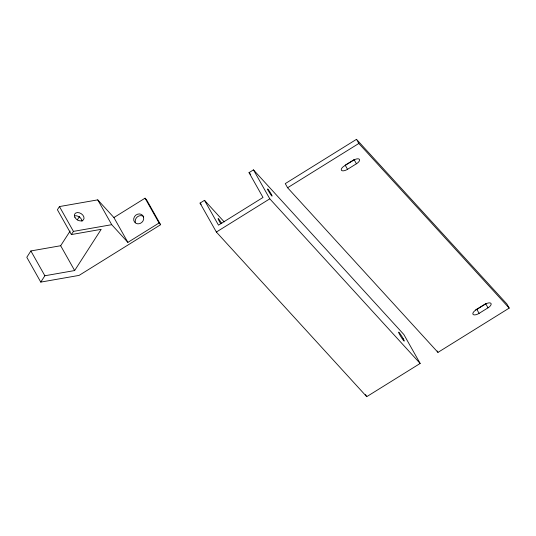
<?xml version="1.0" encoding="UTF-8"?>
<svg xmlns="http://www.w3.org/2000/svg" width="536" height="536" viewBox="0 0 536 536"><rect width="100%" height="100%" fill="white"/><g stroke="black" fill="none" stroke-linecap="round" stroke-linejoin="round"><path stroke-width="0.8" d="M70.116 231.07L60.669 245.736L30.88 250.949L26.8 257.287L40.783 282.103L79.08 275.397L160.619 224.711L146.636 199.895L145.068 198.179L113.907 217.556L97.746 199.868L59.449 206.568L57.406 209.744L71.389 234.554L101.177 229.341L74.651 270.546L44.863 275.759L40.783 282.103M77.305 219.894L79.556 216.403M71.389 234.554L73.432 231.385L111.729 224.685L127.883 242.373L159.051 222.996L160.619 224.711M204.504 200.323L218.487 225.133L263.009 197.456L249.026 172.639L253.474 169.872L403.849 334.511L420.157 363.455L366.731 396.673L216.363 232.034L200.049 203.09L204.504 200.323L224.215 221.904M356.5 139.327L285.266 183.614L287.598 187.747L437.966 352.387L509.2 308.1L506.868 303.966L356.5 139.327L358.825 143.467L509.2 308.1M216.363 232.034L269.789 198.823L420.157 363.455M287.598 187.747L358.825 143.467M354.249 159.547L345.204 165.175L347.536 169.309L356.574 163.681A5.266 2.271 -29.4 0 0 359.562 159.755L359.274 159.239A5.266 2.271 -29.4 0 0 354.363 159.755L344.4 165.879A5.266 2.271 -29.4 0 0 341.512 170.361A5.266 2.271 -29.4 0 0 347.536 169.309M475.573 309.888A5.266 2.271 -29.4 0 0 476.779 309.232L485.824 303.604M479.11 313.366L488.155 307.738A5.266 2.271 -29.4 0 0 491.137 303.812L490.849 303.296A5.266 2.271 -29.4 0 0 485.938 303.812L475.975 309.935A5.266 2.271 -29.4 0 0 473.087 314.418A5.266 2.271 -29.4 0 0 479.11 313.366L476.779 309.232M249.026 172.639L250.714 174.488M200.049 203.09L201.181 204.323M485.683 303.691L488.008 307.825M354.108 159.634L356.433 163.775M437.188 351.006L437.966 352.387M253.474 169.872L269.789 198.823M365.512 394.503L366.731 396.673M145.068 198.179L159.051 222.996M113.907 217.556L127.883 242.373M97.746 199.868L111.729 224.685M59.449 206.568L73.432 231.385M60.669 245.736L74.651 270.546M30.88 250.949L44.863 275.759M74.832 215.78A5.266 3.672 32.8 0 1 82.015 221.335M135.447 222.507A5.266 4.724 -42.4 0 1 137.665 216.651A5.266 4.724 -42.4 0 1 143.742 216.665M220.698 223.599A5.266 0.469 58.1 0 1 218.139 218.541A5.266 0.469 58.1 0 1 221.804 223.599M403.159 338.611L402.523 337.506A5.266 0.469 58.1 0 0 399.012 332.387A5.266 0.469 58.1 0 0 399.722 334.638L400.352 335.744A5.266 0.469 58.1 0 0 403.863 340.863A5.266 0.469 58.1 0 0 403.159 338.611M143.527 216.993L142.998 215.867A5.266 4.724 -42.4 0 0 134.523 216.584A5.266 4.724 -42.4 0 0 137.94 223.86A5.266 4.724 -42.4 0 0 143.527 216.993M74.953 217.489A5.266 3.672 32.8 0 0 83.348 219.954A5.266 3.672 32.8 0 0 79.315 212.792A5.266 3.672 32.8 0 0 74.953 217.489M268.168 190.387A4.214 0.375 58.1 0 0 271.993 196.122A4.214 0.375 58.1 0 0 269.434 191.198A4.214 0.375 58.1 0 0 268.168 190.387"/></g></svg>
